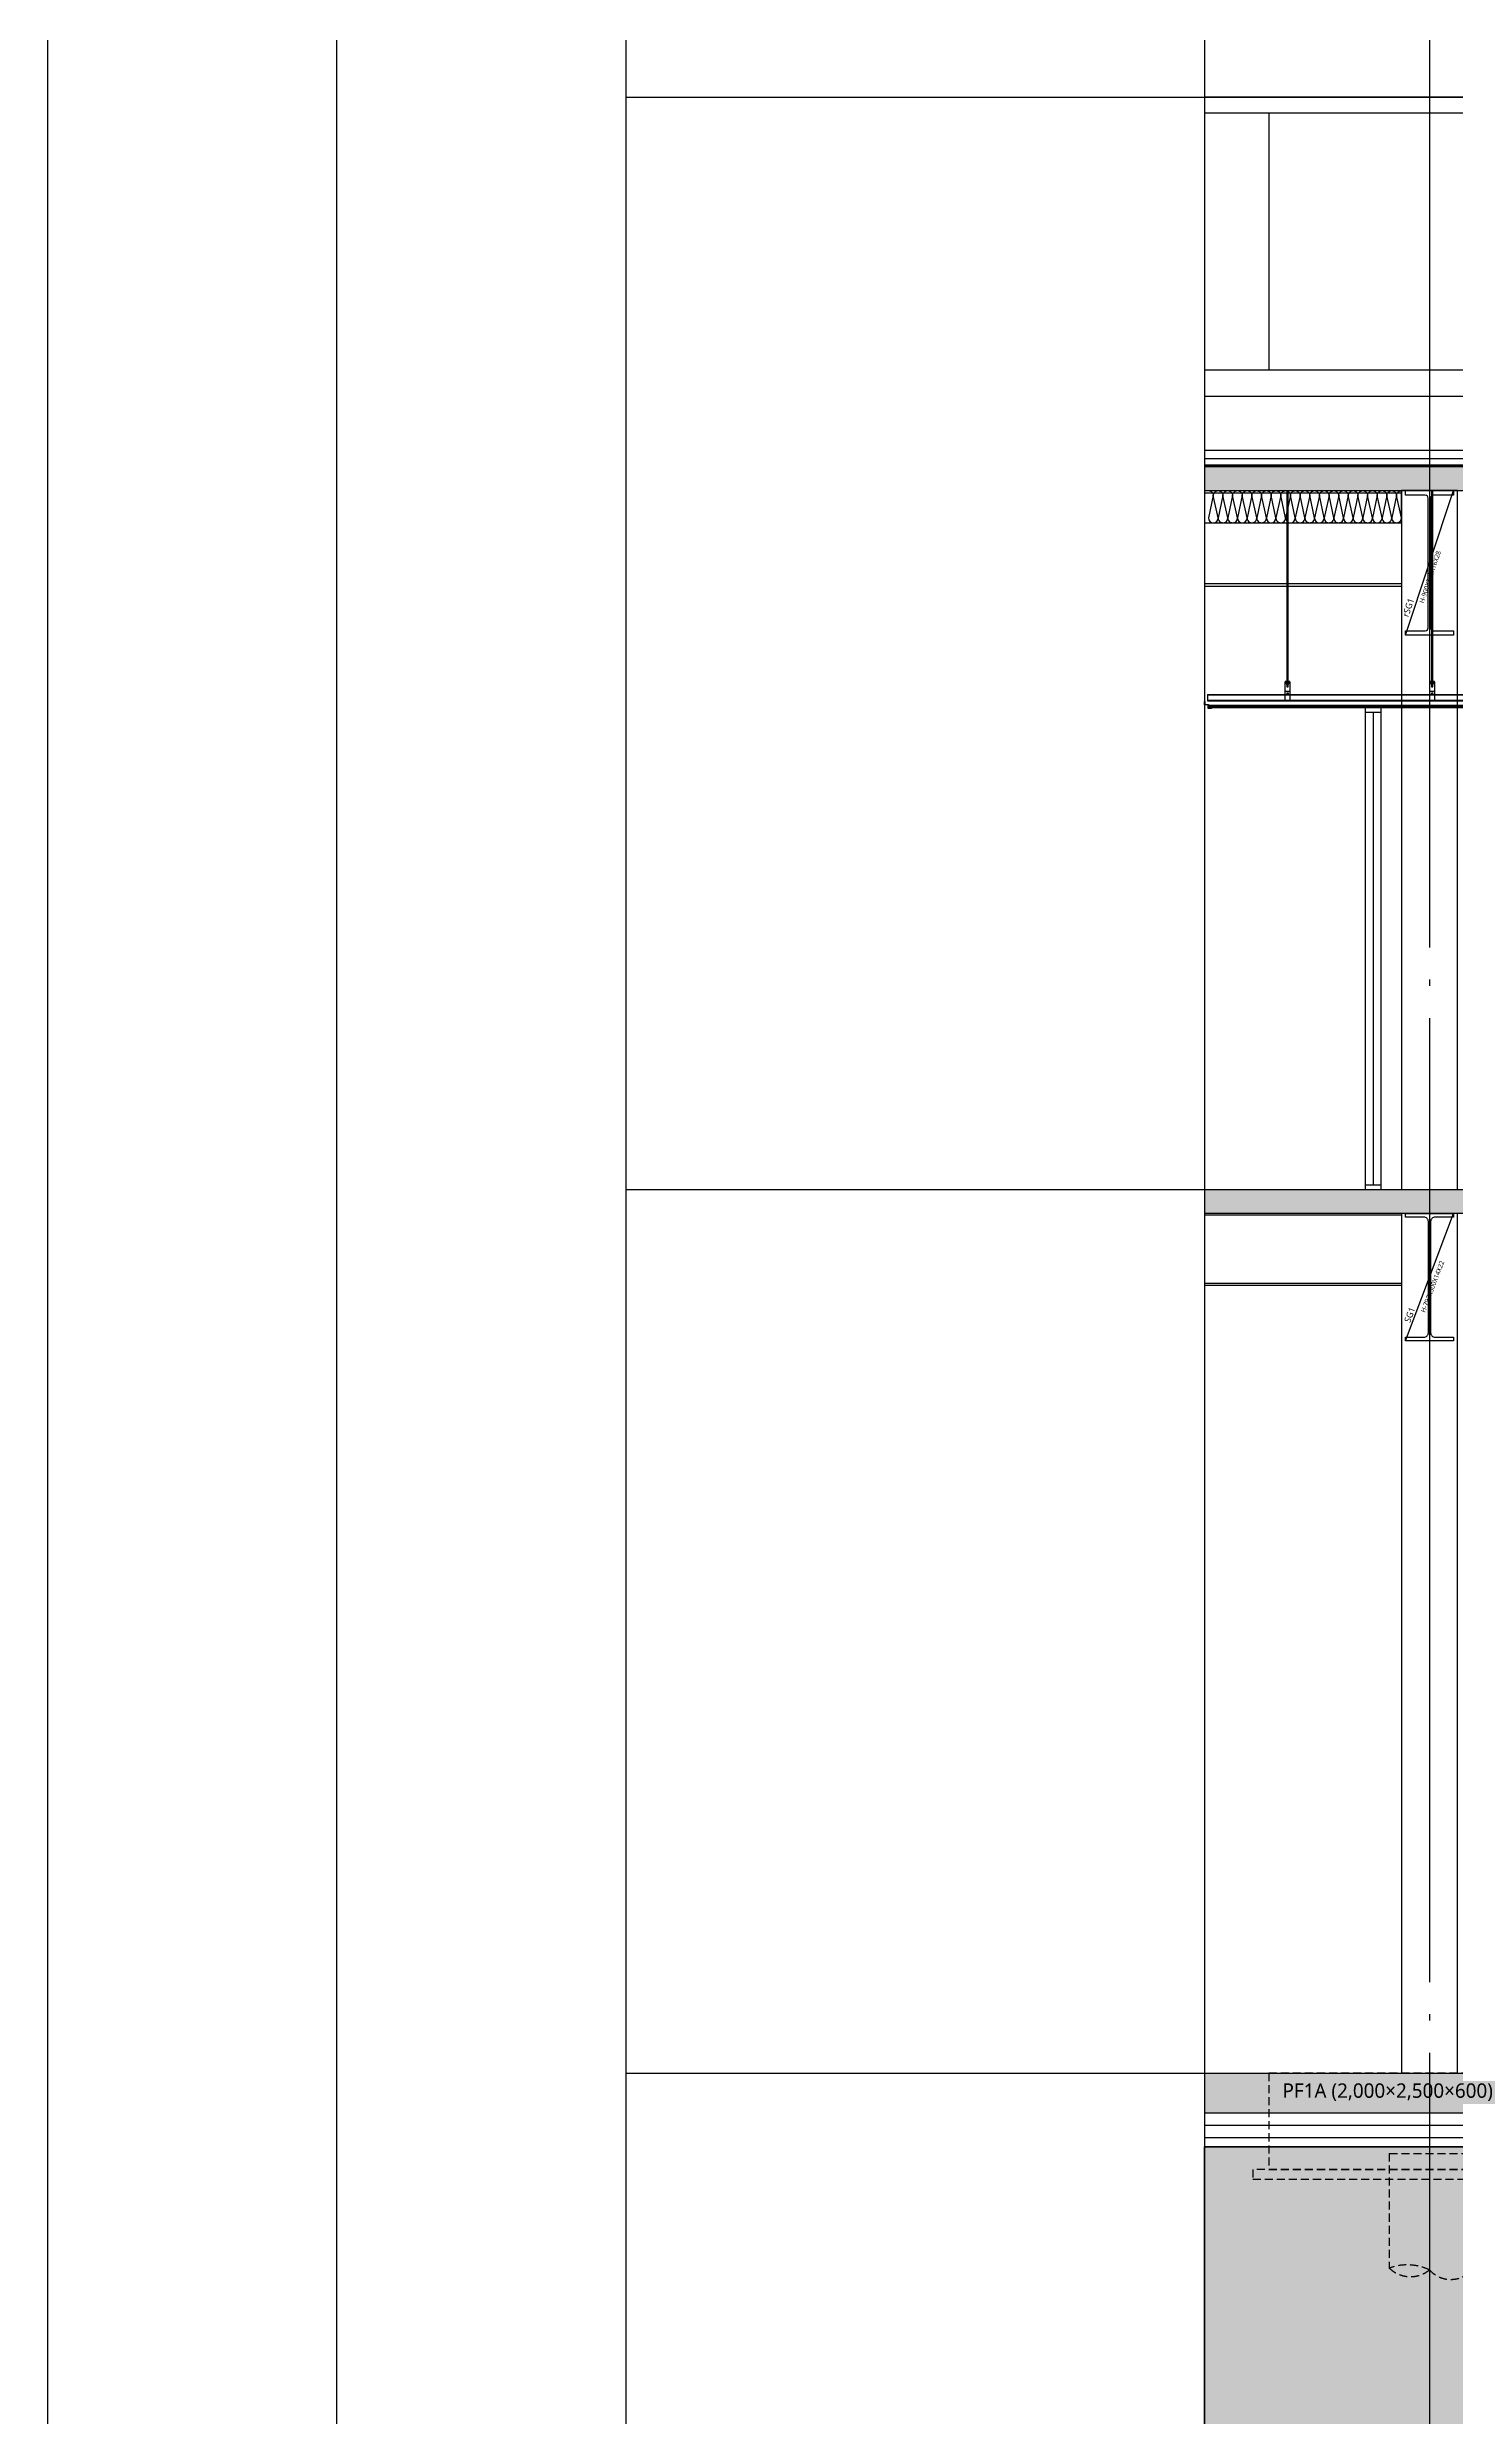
# Model space of a CAD drawing. Header units: millimetres. Extents: x 0 to 672800, y 0 to 118800.
# Drawn here: x 611689 to 620451, y 69857 to 84604 of the extents above; entities that cross this region are included whole.
import ezdxf
from ezdxf.enums import TextEntityAlignment as Align

# ---------------------------------------------------------------- set-up
doc = ezdxf.new("R2010")
doc.units = ezdxf.units.MM
doc.header["$LTSCALE"] = 200
for name, pattern in [('CEN-GAUN', [32.2, 30, -1, 0.2, -1]), ('CONTINOUS', [0]), ('HIDDEN', [0.375, 0.25, -0.125])]:
    doc.linetypes.add(name, pattern=pattern)
doc.layers.get('DEFPOINTS').update_dxf_attribs({"color": 137})
for name, color, linetype in [('0-S-col', 4, 'Continuous'), ('01단열재', 252, 'Continuous'), ('09GIRDER', 2, 'Continuous'), ('0파일', 251, 'HIDDEN'), ('3', 3, 'Continuous'), ('5기초', 5, 'HIDDEN'), ('5기초버림콘크리트', 251, 'HIDDEN'), ('5버림콘크리트', 5, 'CONTINOUS'), ('6방수', 6, 'HIDDEN'), ('8ELE', 8, 'Continuous'), ('A-CON', 2, 'Continuous'), ('A-wall-유리파티션', 5, 'Continuous'), ('CEN', 1, 'CEN-GAUN'), ('ELE-6', 6, 'Continuous'), ('ELE-STL', 252, 'Continuous'), ('HAT', 8, 'Continuous'), ('HAT-254', 254, 'Continuous'), ('HAT-INS', 252, 'Continuous'), ('S-253', 252, 'Continuous'), ('SEC-5', 6, 'Continuous'), ('SOL-253', 253, 'Continuous'), ('STEEL-E', 6, 'Continuous'), ('WALL-GLASS', 4, 'Continuous'), ('X-ER', 15, 'ER-X')]:
    doc.layers.add(name, color=color, linetype=linetype)
doc.layers.add('구조체크', color=137, linetype='Continuous', plot=False)
doc.styles.get("Standard").update_dxf_attribs({"font": 'arial.ttf'})
doc.styles.add('스타일1', font='malgun.ttf')
doc.linetypes.add('ER-X', pattern='A,10,-0.8,["X",Standard,S=0.6,R=0,X=-0.15,Y=-0.3],-0.8', length=11.6)
doc.linetypes.add('INSUL50', pattern='A,0.00254,-2.54,[134,ltypeshp.shx,S=6.25,R=0,X=-2.54,Y=0],-19.92,[134,ltypeshp.shx,S=6.25,R=180,X=2.54,Y=0],-2.54', length=25.00254)

# ---------------------------------------------------------------- blocks, each defined once
blk = doc.blocks.new('*U266')
at = {"layer": 'HAT-INS'}
for points in [[(-855.3, 0, -0.414214), (-870.3, 15), (-855.3, 85, 1), (-885.3, 85), (-870.3, 15, -0.414214), (-885.3, 0, 0.414214)], [(-825.3, 0, -0.414214), (-840.3, 15), (-825.3, 85, 1), (-855.3, 85), (-840.3, 15, -0.414214), (-855.3, 0, 0.414214)], [(-795.3, 0, -0.414214), (-810.3, 15), (-795.3, 85, 1), (-825.3, 85), (-810.3, 15, -0.414214), (-825.3, 0, 0.414214)], [(-765.3, 0, -0.414214), (-780.3, 15), (-765.3, 85, 1), (-795.3, 85), (-780.3, 15, -0.414214), (-795.3, 0, 0.414214)], [(-735.3, 0, -0.414214), (-750.3, 15), (-735.3, 85, 1), (-765.3, 85), (-750.3, 15, -0.414214), (-765.3, 0, 0.414214)], [(-705.3, 0, -0.414214), (-720.3, 15), (-705.3, 85, 1), (-735.3, 85), (-720.3, 15, -0.414214), (-735.3, 0, 0.414214)], [(-675.3, 0, -0.414214), (-690.3, 15), (-675.3, 85, 1), (-705.3, 85), (-690.3, 15, -0.414214), (-705.3, 0, 0.414214)], [(-645.3, 0, -0.414214), (-660.3, 15), (-645.3, 85, 1), (-675.3, 85), (-660.3, 15, -0.414214), (-675.3, 0, 0.414214)], [(-615.3, 0, -0.414214), (-630.3, 15), (-615.3, 85, 1), (-645.3, 85), (-630.3, 15, -0.414214), (-645.3, 0, 0.414214)], [(-585.3, 0, -0.414214), (-600.3, 15), (-585.3, 85, 1), (-615.3, 85), (-600.3, 15, -0.414214), (-615.3, 0, 0.414214)], [(-555.3, 0, -0.414214), (-570.3, 15), (-555.3, 85, 1), (-585.3, 85), (-570.3, 15, -0.414214), (-585.3, 0, 0.414214)], [(-525.3, 0, -0.414214), (-540.3, 15), (-525.3, 85, 1), (-555.3, 85), (-540.3, 15, -0.414214), (-555.3, 0, 0.414214)], [(-495.3, 0, -0.414214), (-510.3, 15), (-495.3, 85, 1), (-525.3, 85), (-510.3, 15, -0.414214), (-525.3, 0, 0.414214)], [(-465.3, 0, -0.414214), (-480.3, 15), (-465.3, 85, 1), (-495.3, 85), (-480.3, 15, -0.414214), (-495.3, 0, 0.414214)], [(-435.3, 0, -0.414214), (-450.3, 15), (-435.3, 85, 1), (-465.3, 85), (-450.3, 15, -0.414214), (-465.3, 0, 0.414214)], [(-405.3, 0, -0.414214), (-420.3, 15), (-405.3, 85, 1), (-435.3, 85), (-420.3, 15, -0.414214), (-435.3, 0, 0.414214)], [(-375.3, 0, -0.414214), (-390.3, 15), (-375.3, 85, 1), (-405.3, 85), (-390.3, 15, -0.414214), (-405.3, 0, 0.414214)], [(-345.3, 0, -0.414214), (-360.3, 15), (-345.3, 85, 1), (-375.3, 85), (-360.3, 15, -0.414214), (-375.3, 0, 0.414214)], [(-315.3, 0, -0.414214), (-330.3, 15), (-315.3, 85, 1), (-345.3, 85), (-330.3, 15, -0.414214), (-345.3, 0, 0.414214)], [(-285.3, 0, -0.414214), (-300.3, 15), (-285.3, 85, 1), (-315.3, 85), (-300.3, 15, -0.414214), (-315.3, 0, 0.414214)]]:
    blk.add_lwpolyline(points, format="xyb", dxfattribs=at)
blk = doc.blocks.new('*U202')
at = {"layer": 'A-wall-유리파티션'}
for p, q in [((107600, 48803), (107500, 48803)), ((107500, 45863), (107600, 45863))]:
    blk.add_line(p, q, dxfattribs=at)
blk.add_lwpolyline([(107600, 48833), (107500, 48833), (107500, 45833), (107600, 45833), (107600, 48833)], dxfattribs=at)
at = {"layer": 'WALL-GLASS'}
blk.add_line((107550, 45863), (107550, 48803), dxfattribs=at)
blk = doc.blocks.new('pile(500)-section')
at = {"layer": '0파일'}
for p, q in [((-250, 0), (-250, -714)), ((-250, 0), (250, 0)), ((250, 0), (250, -739))]:
    blk.add_line(p, q, dxfattribs=at)
for points in [[(-250, -714, -0.201908), (0, -725, 0.417045), (250, -739)], [(-250, -714, 0.379922), (0, -725)]]:
    blk.add_lwpolyline(points, format="xyb", dxfattribs=at)
blk = doc.blocks.new('S-PF1A-S1')
at = {"layer": '5기초'}
blk.add_lwpolyline([(-1000, 0), (-1000, -600), (1000, -600), (1000, 0)], close=True, dxfattribs=at)
at = {"layer": '5기초버림콘크리트'}
blk.add_lwpolyline([(1000, -600), (-1100, -600), (-1100, -660), (1100, -660), (1100, -600), (1000, -600)], dxfattribs=at)
blk.add_blockref('pile(500)-section', (0, -500), dxfattribs=at)
at = {"layer": 'DEFPOINTS', "style": '스타일1'}
blk.add_text('PF1A (2,000×2,500×600)', height=90, dxfattribs=at).set_placement((-260, -109), align=Align.MIDDLE_CENTER)
blk = doc.blocks.new('SG-rSG1')
at = {"layer": '09GIRDER', "flags": 128}
blk.add_lwpolyline([(-150, -900), (-150, -872), (-26, -872, 0.414214), (-8, -854), (-8, -46, 0.414214), (-26, -28), (-150, -28), (-150, 0), (150, 0), (150, -28), (26, -28, 0.414214), (8, -46), (8, -854, 0.414214), (26, -872), (150, -872), (150, -900)], format="xyb", close=True, dxfattribs=at)
at = {"layer": 'DEFPOINTS'}
blk.add_line((-150, -900), (150, 0), dxfattribs=at)
at = {"layer": 'DEFPOINTS', "style": '스타일1'}
for s, height, p in [('H-900X300X16X28', 30, (4, -537)), ('rSG1', 40, (-132, -727, 0))]:
    blk.add_text(s, height=height, rotation=71.5651, dxfattribs=at).set_placement(p, align=Align.MIDDLE_CENTER)
blk = doc.blocks.new('SG-SG1')
at = {"layer": '09GIRDER', "flags": 128}
blk.add_lwpolyline([(-150, -792), (-150, -770), (-35, -770, 0.414214), (-7, -742), (-7, -50, 0.414214), (-35, -22), (-150, -22), (-150, 0), (150, 0), (150, -22), (35, -22, 0.414214), (7, -50), (7, -742, 0.414214), (35, -770), (150, -770), (150, -792)], format="xyb", close=True, dxfattribs=at)
at = {"layer": 'DEFPOINTS'}
blk.add_line((-150, -792), (150, 0), dxfattribs=at)
at = {"layer": 'DEFPOINTS', "style": '스타일1'}
for s, height, p in [('H-792X300X14X22', 30, (19, -454)), ('SG1', 40, (-123, -630, 0))]:
    blk.add_text(s, height=height, rotation=69.2539, dxfattribs=at).set_placement(p, align=Align.MIDDLE_CENTER)

msp = doc.modelspace()

# ---------------------------------------------------------------- hatches: boundary and pattern name
at = {"layer": 'HAT-254'}
h = msp.add_hatch(color=256, dxfattribs=at)
h.dxf.hatch_style = 1
h.paths.add_polyline_path([(630668.7, 81844.9), (630668.7, 82594.9), (630518.7, 82594.9), (630518.7, 82444.9), (630368.7, 82414.9), (630368.7, 82294.9), (630548.7, 82294.9), (630518.7, 82254.9), (630518.7, 81994.9), (618888.5, 81994.9), (618888.5, 81844.9)])
h = msp.add_hatch(color=256, dxfattribs=at)
h.dxf.hatch_style = 1
h.paths.add_polyline_path([(630838.7, 77494.9), (618888.5, 77494.9), (618888.5, 77344.9), (630838.7, 77344.9)])
h = msp.add_hatch(color=256, dxfattribs=at)
h.dxf.hatch_style = 1
h.paths.add_polyline_path([(630888.7, 71994.9), (618888.5, 71994.9), (618888.5, 71744.9), (630188.7, 71744.9), (630188.7, 71294.9), (630588.7, 71294.9), (630588.7, 70194.9), (630888.7, 70194.9)])
at = {"layer": 'SOL-253'}
h = msp.add_hatch(color=256, dxfattribs=at)
h.dxf.hatch_style = 1
h.paths.add_polyline_path([(618888.5, 71534.9), (630038.7, 71534.9), (630038.7, 71144.9), (630588.7, 71144.9), (630588.7, 70194.9), (630488.7, 70194.9), (630488.7, 70134.9), (630988.7, 70134.9), (630988.7, 70194.9), (630888.7, 70194.9), (630888.7, 70569.9), (636938.7, 70569.9), (636938.7, 70394.9), (636888.7, 70394.9), (636888.7, 70144.9), (637188.7, 70144.9), (637188.7, 70394.9), (637138.7, 70394.9), (637138.7, 70444.9), (641288.7, 70444.9), (641288.7, 66441.6), (618888.5, 66441.6)])

# ---------------------------------------------------------------- linework, layer by layer
at = {"color": 1}
for p, q in [((618884.1, 80521.9), (618895.9, 80521.9)), ((618916.5, 80509.9), (630538.7, 80509.9)), ((618916.5, 80494.9), (618916.5, 80509.9)), ((618916.5, 80502.9), (630538.7, 80502.9)), ((618916.5, 80494.9), (630538.7, 80494.9))]:
    msp.add_line(p, q, dxfattribs=at)
at = {"color": 8}
for p, q in [((618906.5, 80576.9), (618906.5, 80536.9)), ((618906.5, 80576.9), (630525.3, 80576.9)), ((618906.5, 80573.9), (630525.3, 80573.9)), ((618906.5, 80539.9), (630525.3, 80539.9)), ((618906.5, 80536.9), (630525.3, 80536.9)), ((619420.3, 80594.9), (619390.3, 80594.9)), ((619412.1, 80582.9), (619398.4, 80582.9)), ((619405.3, 80589.1), (619405.3, 80576.7)), ((620320.3, 80594.9), (620290.3, 80594.9)), ((620312.1, 80582.9), (620298.4, 80582.9)), ((620305.3, 80589.1), (620305.3, 80576.7))]:
    msp.add_line(p, q, dxfattribs=at)
for points in [[(619401.9, 81844.9), (619401.9, 80624.8), (619408.6, 80624.8), (619408.6, 81844.9)], [(620301.9, 81844.9), (620301.9, 80624.8), (620308.6, 80624.8), (620308.6, 81844.9)], [(619420.3, 80654), (619419, 80656), (619391.6, 80656), (619390.3, 80654), (619390.3, 80649), (619391.6, 80647), (619419, 80647), (619420.3, 80649), (619390.3, 80649)], [(619396.5, 80647), (619396.5, 80641.9), (619414.1, 80641.9), (619414.1, 80647)], [(620320.3, 80654), (620319, 80656), (620291.6, 80656), (620290.3, 80654), (620290.3, 80649), (620291.6, 80647), (620319, 80647), (620320.3, 80649), (620290.3, 80649)], [(620296.5, 80647), (620296.5, 80641.9), (620314.1, 80641.9), (620314.1, 80647)]]:
    msp.add_lwpolyline(points, dxfattribs=at)
at = {"color": 6}
msp.add_lwpolyline([(618913.5, 80491.9), (618932.5, 80491.9), (618932.5, 80488.9), (618910.5, 80488.9), (618910.5, 80510.9), (618888.5, 80510.9), (618888.5, 80532.9), (618891.5, 80532.9), (618891.5, 80513.9), (618913.5, 80513.9)], close=True, dxfattribs=at)
at = {"color": 8}
for points in [[(619390.3, 80654), (619420.3, 80654), (619420.3, 80534.9), (619390.3, 80534.9)], [(620290.3, 80654), (620320.3, 80654), (620320.3, 80534.9), (620290.3, 80534.9)]]:
    msp.add_lwpolyline(points, close=True, dxfattribs=at)
for centre, radius in [((619405.3, 80582.9), 4.25), ((619405.3, 80582.9), 3.25), ((620305.3, 80582.9), 4.25), ((620305.3, 80582.9), 3.25)]:
    msp.add_circle(centre, radius, dxfattribs=at)
at = {"layer": '0-S-col', "color": 8}
for points in [[(620113.7, 77494.9), (620463.7, 77494.9), (620463.7, 81844.9), (620113.7, 81844.9)], [(620113.7, 71994.9), (620463.7, 71994.9), (620463.7, 77344.9), (620113.7, 77344.9)]]:
    msp.add_lwpolyline(points, close=True, dxfattribs=at)
at = {"layer": '01단열재'}
msp.add_lwpolyline([(618888.5, 81644.9), (620113.7, 81644.9), (620113.7, 81844.9)], dxfattribs=at)
at = {"layer": '01단열재', "linetype": 'INSUL50', "ltscale": 0.015}
msp.add_lwpolyline([(618888.5, 71669.9), (630188.7, 71669.9)], dxfattribs=at)
at = {"layer": '3'}
msp.add_line((630458.7, 82094.9), (618888.5, 82094.9), dxfattribs=at)
at = {"layer": '5버림콘크리트'}
msp.add_lwpolyline([(618888.5, 71594.9), (630038.7, 71594.9), (630038.7, 71534.9), (618888.5, 71534.9)], dxfattribs=at)
at = {"layer": '6방수', "ltscale": 0.7}
msp.add_lwpolyline([(618888.5, 81999.9), (630503.7, 81999.9), (630513.7, 82009.9), (630513.7, 82256.6), (630542.5, 82294.9)], dxfattribs=at)
at = {"layer": '8ELE'}
for p, q in [((631023.7, 84194.9), (618888.5, 84194.9)), ((630488.7, 82594.9), (618888.5, 82594.9)), ((630348.7, 82431.1), (618888.5, 82431.1))]:
    msp.add_line(p, q, dxfattribs=at)
msp.add_lwpolyline([(618888.5, 82004.9), (630498.7, 82004.9), (630508.7, 82014.9), (630508.7, 82258.3), (630536.2, 82294.9)], dxfattribs=at)
at = {"layer": 'A-CON'}
msp.add_line((630188.7, 71744.9), (618888.5, 71744.9), dxfattribs=at)
for points in [[(630668.7, 81844.9), (630668.7, 82594.9), (630518.7, 82594.9), (630518.7, 82444.9), (630368.7, 82414.9), (630368.7, 82294.9), (630548.7, 82294.9), (630518.7, 82254.9), (630518.7, 81994.9), (618888.5, 81994.9)], [(618888.5, 81844.9), (630668.7, 81844.9)], [(618888.5, 77494.9), (630838.7, 77494.9), (630838.7, 77344.9)], [(630838.7, 77344.9), (618888.5, 77344.9)], [(618888.5, 71994.9), (630888.7, 71994.9), (630888.7, 70194.9), (630588.7, 70194.9)]]:
    msp.add_lwpolyline(points, dxfattribs=at)
at = {"layer": 'CEN'}
for p, q in [((620288.7, 91441.6), (620288.7, 66441.6)), ((615288.5, 84294.9), (635288.7, 84294.9)), ((618888.5, 81994.9), (635288.7, 81994.9)), ((615288.5, 77494.9), (635288.7, 77494.9)), ((615288.5, 71994.9), (634883.7, 71994.9))]:
    msp.add_line(p, q, dxfattribs=at)
at = {"layer": 'DEFPOINTS'}
for points in [[(648488.7, 59241.6), (648488.7, 98641.6), (611688.5, 98641.6), (611688.5, 59241.6)], [(646688.7, 61041.6), (646688.7, 96841.6), (613488.5, 96841.6), (613488.5, 61041.6)], [(644888.7, 62841.6), (644888.7, 95041.6), (615288.5, 95041.6), (615288.5, 62841.6)], [(641288.7, 66441.6), (641288.7, 91441.6), (618888.5, 91441.6), (618888.5, 66441.6)]]:
    msp.add_lwpolyline(points, close=True, dxfattribs=at)
at = {"layer": 'ELE-STL'}
for p, q in [((620113.7, 81829.9), (618888.5, 81829.9)), ((620113.7, 81263.9), (618888.5, 81263.9)), ((620113.7, 81248.9), (618888.5, 81248.9)), ((620113.7, 77335.9), (618888.5, 77335.9)), ((618888.5, 76910.9), (620113.7, 76910.9)), ((618888.5, 76898.9), (620113.7, 76898.9))]:
    msp.add_line(p, q, dxfattribs=at)
at = {"layer": 'HAT'}
for p, q in [((619288.7, 84194.9), (619288.7, 82594.9)), ((620288.7, 84194.9), (620288.7, 82594.9))]:
    msp.add_line(p, q, dxfattribs=at)
at = {"layer": 'SEC-5'}
msp.add_line((630508.7, 81994.9), (618888.5, 81994.9), dxfattribs=at)
at = {"layer": 'SOL-253'}
msp.add_lwpolyline([(618888.5, 71534.9), (630038.7, 71534.9), (630038.7, 71144.9), (630588.7, 71144.9), (630588.7, 70194.9), (630888.7, 70194.9), (630888.7, 70569.9), (636938.7, 70569.9), (636938.7, 70394.9), (636888.7, 70394.9), (636888.7, 70144.9), (637188.7, 70144.9), (637188.7, 70394.9), (637138.7, 70394.9), (637138.7, 70444.9), (641288.7, 70444.9), (641288.7, 66441.6), (618888.5, 66441.6), (618888.5, 71534.9)], dxfattribs=at)
at = {"layer": 'STEEL-E'}
msp.add_lwpolyline([(631053.7, 84294.9), (618888.5, 84294.9)], dxfattribs=at)
at = {"layer": 'X-ER', "color": 15, "ltscale": 0.3}
msp.add_lwpolyline([(618888.5, 82044.9), (630458.7, 82044.9)], dxfattribs=at)
at = {"layer": '구조체크'}
msp.add_lwpolyline([(618888.5, 71534.9), (630038.7, 71534.9), (630038.7, 71144.9), (630588.7, 71144.9), (630588.7, 70194.9), (630488.7, 70194.9), (630488.7, 70134.9), (630988.7, 70134.9), (630988.7, 70194.9), (630888.7, 70194.9), (630888.7, 70569.9), (636938.7, 70569.9), (636938.7, 70394.9), (636888.7, 70394.9), (636888.7, 70144.9), (637188.7, 70144.9), (637188.7, 70394.9), (637138.7, 70394.9), (637138.7, 70444.9), (641288.7, 70444.9), (641288.7, 66441.6), (618888.5, 66441.6)], close=True, dxfattribs=at)

# ---------------------------------------------------------------- block references
at = {"layer": 'ELE-6', "rotation": 180}
msp.add_blockref('*U202', (727488.6, 126327.7), dxfattribs=at)
at = {"layer": 'HAT-INS', "xscale": 2, "yscale": 2, "zscale": 2, "rotation": 180.0000000001017}
msp.add_blockref('*U266', (618343, 81844.9), dxfattribs=at)
at = {"layer": 'S-253'}
for name, p in [('SG-rSG1', (620288.7, 81844.9)), ('SG-SG1', (620288.7, 77344.9)), ('S-PF1A-S1', (620288.7, 71994.9))]:
    msp.add_blockref(name, p, dxfattribs=at)

doc.saveas('drawing.dxf')
